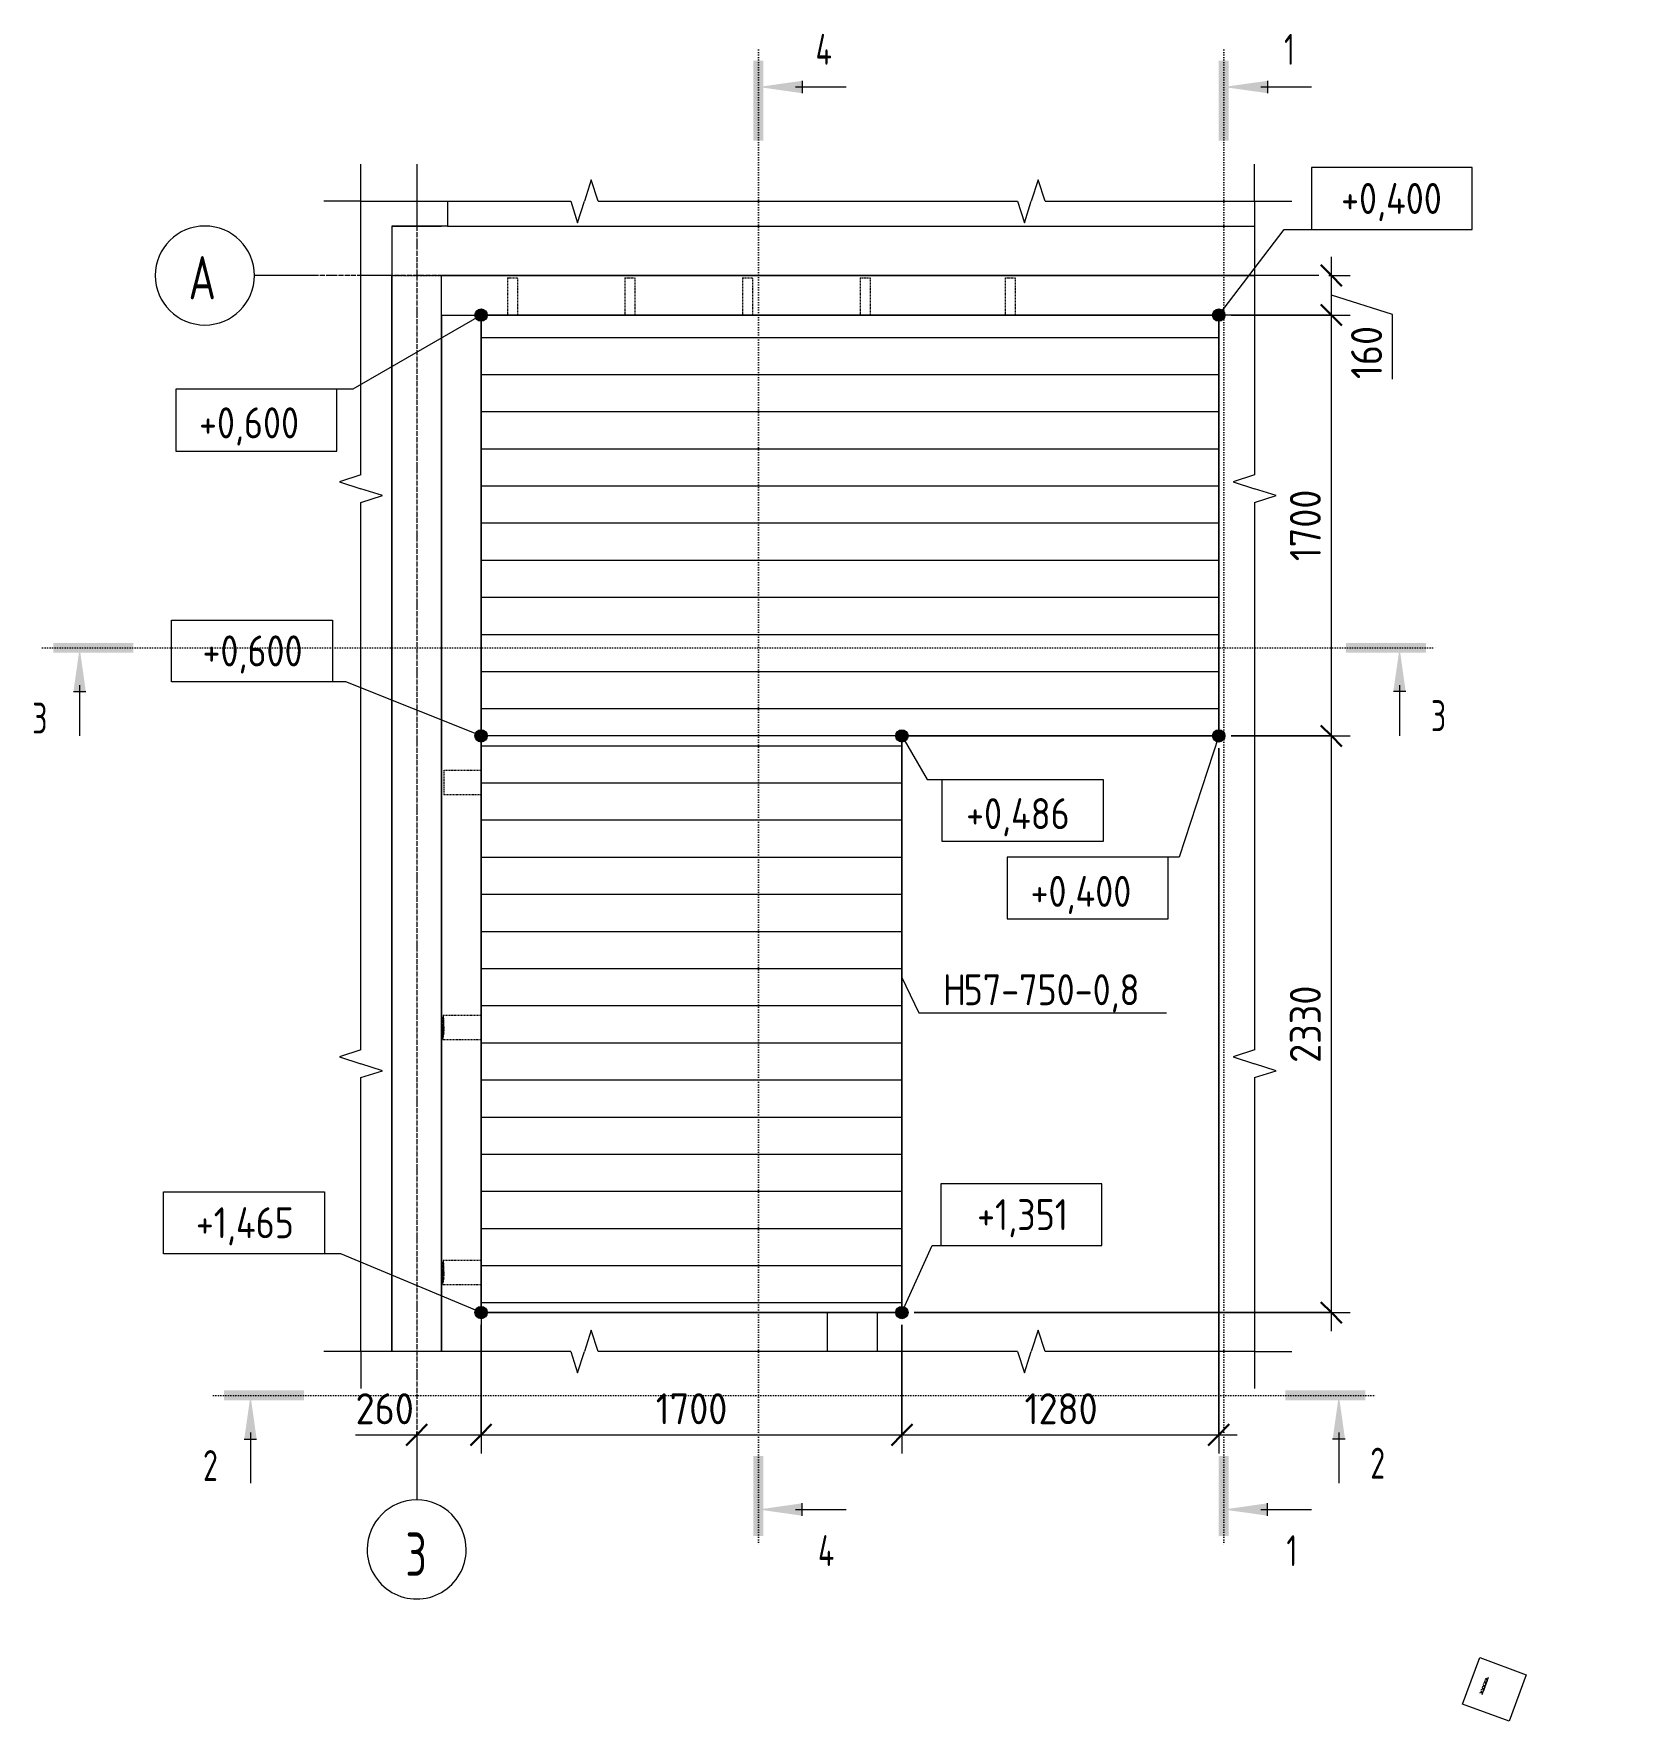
# Model space of a CAD drawing. Header units: millimetres. Extents: x 18265 to 85480, y -42500 to 14888.
# Drawn here: x 44961 to 51455, y 409 to 7227 of the extents above; entities that cross this region are included whole.
import ezdxf

# ---------------------------------------------------------------- set-up
doc = ezdxf.new("R2010")
doc.units = ezdxf.units.MM
for name, pattern in [('01 Штриховая _4 мм_', [6, 3.5, -2.5]), ('02 Штрихпунктирная _20 мм_', [25, 20, -2.5, 0, -2.5]), ('04 Пунктир 10мм', [10, 0, -10])]:
    doc.linetypes.add(name, pattern=pattern)
for name, color, linetype, lineweight in [('AA_Dim', 7, 'Continuous', 9), ('AA_Dim-50', 7, 'Continuous', 9), ('AA_Linii', 7, 'Continuous', 9), ('AA_Oformlenie', 7, 'Continuous', 9), ('AA_Razrez', 7, 'Continuous', 9), ('AA_Vinoska', 7, 'Continuous', 9), ('AA_Visotnaya otmetka', 7, 'Continuous', 9), ('AF_Balki', 7, 'Continuous', 20), ('AF_Pokritie', 7, 'Continuous', 9), ('AF_Stena', 7, '01 Штриховая _4 мм_', 20), ('AF_Stena_Опалубка', 253, 'Continuous', 20), ('AF_Stena_Опалубка_Существующая', 253, 'Continuous', 20), ('Оси', 7, 'Continuous', 9)]:
    doc.layers.add(name, color=color, linetype=linetype, lineweight=lineweight)
doc.styles.add('ISOCPEUR', font='isocpeur.TTF', dxfattribs={"width": 0.7, "height": 175})
doc.styles.add('ISOCPEUR_1', font='isocpeur.TTF', dxfattribs={"width": 0.7, "height": 125})
doc.styles.add('ISOCPEUR_2', font='isocpeur.TTF', dxfattribs={"width": 0.85, "height": 125})
doc.styles.add('ISOCPEUR_3', font='isocpeur.TTF', dxfattribs={"width": 0.9, "height": 125})
doc.dimstyles.new('05_Округл_5мм__прозр_', dxfattribs={"dimscale": 304.8, "dimtxt": 125.344371, "dimasz": 0.278871, "dimexe": 0.246063, "dimexo": 0.164042, "dimgap": 0.016404, "dimtad": 1, "dimdec": 0, "dimrnd": 5, "dimdsep": 46, "dimtxsty": 'ISOCPEUR_3', "dimblk1": 'OBLIQUE', "dimblk2": 'OBLIQUE', "dimsah": 1, "dimcen": 0.09, "dimdle": 0.246063, "dimazin": 0, "dimtfac": 1, "dimtdec": 4, "dimtix": 1, "dimtmove": 0, "dimatfit": 3, "dimfxl": 1, "dimtvp": 1, "dimtolj": 1, "dimtzin": 0, "dimlwd": 18, "dimlwe": 18, "dimarcsym": 2})
doc.dimstyles.new('05_Округл_5мм__прозр__2', dxfattribs={"dimscale": 304.8, "dimtxt": 125.344371, "dimasz": 0.278871, "dimexe": 0.246063, "dimexo": 0.164042, "dimgap": 0.016404, "dimtad": 1, "dimdec": 0, "dimrnd": 5, "dimdsep": 46, "dimtxsty": 'ISOCPEUR_3', "dimblk1": 'OBLIQUE', "dimblk2": 'OBLIQUE', "dimsah": 1, "dimcen": 0.09, "dimdle": 0.246063, "dimazin": 0, "dimtfac": 1, "dimtdec": 4, "dimtix": 1, "dimtmove": 1, "dimatfit": 3, "dimfxl": 1, "dimtvp": 1, "dimtolj": 1, "dimtzin": 0, "dimlwd": 18, "dimlwe": 18, "dimarcsym": 2})

# ---------------------------------------------------------------- blocks, each defined once
blk = doc.blocks.new('354_Прокат Лист _НесКаркас_РабПлоск_ - 354_Прокат Лист _НесКаркас_РабПлоск_-4002182-КР_ПЛ_Км_4')
at = {"layer": 'AF_Balki'}
for q in [(19430.1, 2350.4), (19430.1, 2093.4)]:
    blk.add_line((19430.1, 2162.9), q, dxfattribs=at)
blk = doc.blocks.new('354_Прокат Лист _НесКаркас_РабПлоск_ - 354_Прокат Лист _НесКаркас_РабПлоск_-4002315-КР_ПЛ_Км_4')
at = {"layer": 'AF_Balki'}
blk.add_line((19645.1, 6250), (19795.1, 6250), dxfattribs=at)
blk = doc.blocks.new('253_Профиль гнутый сварной квадратный _НесКаркас_Балка_ - Балка_40х4-3872969-КР_ПЛ_Км_4')
at = {"layer": 'AF_Balki', "linetype": '01 Штриховая _4 мм_'}
for p, q in [((19696.5, 6240), (19696.5, 6090)), ((19696.5, 6240), (19698.1, 6240)), ((19698.1, 6240), (19706.6, 6240)), ((19706.6, 6240), (19730.6, 6240)), ((19730.6, 6240), (19738, 6240)), ((19738, 6090), (19738, 6240))]:
    blk.add_line(p, q, dxfattribs=at)
blk = doc.blocks.new('253_Профиль гнутый сварной квадратный _НесКаркас_Балка_ - Балка_80х6-3812223-КР_ПЛ_Км_4')
at = {"layer": 'AF_Balki', "linetype": '01 Штриховая _4 мм_'}
for p, q in [((19437.4, 2269.1), (19433.9, 2249.6)), ((19434.1, 2244), (19437.6, 2263.5)), ((19590.1, 2269.9), (19437.7, 2269.9)), ((19438.1, 2260), (19439.4, 2207.5)), ((19439.8, 2209.6), (19438.5, 2262.1)), ((19433.5, 2234.2), (19434.8, 2181.7)), ((19435.1, 2183.8), (19433.8, 2236.3)), ((19439.2, 2199.8), (19435.7, 2180.3)), ((19435.8, 2174.6), (19439.3, 2194.1)), ((19435.5, 2173.9), (19590.1, 2173.9))]:
    blk.add_line(p, q, dxfattribs=at)
for centre, major_axis, start_param, end_param in [((19437.7, 2257.9), (0, 12), 5.067913, 6.638709), ((19437.7, 2257.9), (0, 6), 5.067913, 6.638709), ((19434.2, 2238.4), (0, 12), 0.355524, 1.92632), ((19434.2, 2238.4), (0, 6), 0.355524, 1.92632), ((19435.5, 2185.9), (0, 6), 1.92632, 2.973517), ((19439, 2205.4), (0, 6), 3.497116, 5.067913), ((19439, 2205.4), (0, 12), 3.497116, 5.067913), ((19435.5, 2185.9), (0, 12), 1.92632, 3.497116), ((19435.5, 2185.9), (0, 6), 3.141593, 3.497116)]:
    blk.add_ellipse(centre, major_axis=major_axis, ratio=0.066967, start_param=start_param, end_param=end_param, dxfattribs=at)
blk = doc.blocks.new('253_Профиль гнутый сварной квадратный _НесКаркас_Балка_ - Балка_80х6-3820968-КР_ПЛ_Км_4')
at = {"layer": 'AF_Balki', "linetype": '01 Штриховая _4 мм_'}
for p, q in [((19433.5, 3224.2), (19434.8, 3171.7)), ((19435.1, 3173.8), (19433.8, 3226.3)), ((19437.4, 3259.1), (19433.9, 3239.6)), ((19434.1, 3234), (19437.6, 3253.5)), ((19590.1, 3259.9), (19437.7, 3259.9)), ((19438.1, 3250), (19439.4, 3197.5)), ((19439.8, 3199.6), (19438.5, 3252.1)), ((19435.5, 3163.9), (19590.1, 3163.9)), ((19439.2, 3189.8), (19435.7, 3170.3)), ((19435.8, 3164.6), (19439.3, 3184.1))]:
    blk.add_line(p, q, dxfattribs=at)
for centre, major_axis, start_param, end_param in [((19434.2, 3228.4), (0, 12), 0.355524, 1.92632), ((19434.2, 3228.4), (0, 6), 0.355524, 1.92632), ((19437.7, 3247.9), (0, 12), 5.067913, 6.638709), ((19437.7, 3247.9), (0, 6), 5.067913, 6.638709), ((19435.5, 3175.9), (0, 12), 1.92632, 3.497116), ((19435.5, 3175.9), (0, 6), 1.92632, 2.973517), ((19435.5, 3175.9), (0, 6), 3.141593, 3.497116), ((19439, 3195.4), (0, 6), 3.497116, 5.067913), ((19439, 3195.4), (0, 12), 3.497116, 5.067913)]:
    blk.add_ellipse(centre, major_axis=major_axis, ratio=0.066967, start_param=start_param, end_param=end_param, dxfattribs=at)
blk = doc.blocks.new('253_Профиль гнутый сварной квадратный _НесКаркас_Балка_ - Балка_40х4-3819504-КР_ПЛ_Км_4')
at = {"layer": 'AF_Balki', "linetype": '01 Штриховая _4 мм_'}
for p, q in [((21707.9, 6240), (21707.9, 6090)), ((21708, 6240), (21709.6, 6240)), ((21709.6, 6240), (21718.1, 6240)), ((21718.1, 6240), (21742, 6240)), ((21742, 6240), (21749.5, 6240)), ((21749.5, 6090), (21749.5, 6240))]:
    blk.add_line(p, q, dxfattribs=at)
blk = doc.blocks.new('253_Профиль гнутый сварной квадратный _НесКаркас_Балка_ - Балка_40х4-3872970-КР_ПЛ_Км_4')
at = {"layer": 'AF_Balki', "linetype": '01 Штриховая _4 мм_'}
for p, q in [((20171.5, 6240), (20171.5, 6090)), ((20171.5, 6240), (20173.1, 6240)), ((20173.1, 6240), (20181.6, 6240)), ((20181.6, 6240), (20205.6, 6240)), ((20205.6, 6240), (20213, 6240)), ((20213, 6090), (20213, 6240))]:
    blk.add_line(p, q, dxfattribs=at)
blk = doc.blocks.new('253_Профиль гнутый сварной квадратный _НесКаркас_Балка_ - Балка_40х4-3872972-КР_ПЛ_Км_4')
at = {"layer": 'AF_Balki', "linetype": '01 Штриховая _4 мм_'}
for p, q in [((21121.5, 6240), (21121.5, 6090)), ((21121.5, 6240), (21123.1, 6240)), ((21123.1, 6240), (21131.6, 6240)), ((21131.6, 6240), (21155.6, 6240)), ((21155.6, 6240), (21163, 6240)), ((21163, 6090), (21163, 6240))]:
    blk.add_line(p, q, dxfattribs=at)
blk = doc.blocks.new('011_Прямоугольник обрыва _ЭлУзла_ - 011_Прямоугольник обрыва _ЭлУзла_-3806993-КР_ПЛ_Км_4')
at = {"layer": 'AA_Oformlenie'}
for p, q in [((0, -1105.5), (0, 0)), ((0, 0), (847.6, 0)), ((958.9, 0), (2652.9, 0)), ((2764.2, 0), (3610.5, 0)), ((3610.5, 0), (3610.5, -1105.5)), ((0, -3429.2), (0, -1216.8)), ((3610.5, -1216.8), (3610.5, -3429.2)), ((0, -4647.3), (0, -3540.5)), ((3610.5, -3540.5), (3610.5, -4647.3)), ((847.6, -4647.3), (0, -4647.3)), ((2652.9, -4647.3), (958.9, -4647.3)), ((3610.5, -4647.3), (2764.2, -4647.3))]:
    blk.add_line(p, q, dxfattribs=at)
blk = doc.blocks.new('354_Прокат Лист _НесКаркас_РабПлоск_ - 354_Прокат Лист _НесКаркас_РабПлоск_-4002182-КР_УЗ_Км_Б')
at = {"layer": 'AF_Balki'}
for p, q in [((4073.1, 478.2), (4142.5, 665.8)), ((4142.5, 665.8), (4330.1, 596.3)), ((19440.1, 665.8), (19430.1, 665.8)), ((19430.1, 665.8), (19430.1, 478.2)), ((19440.1, 478.2), (19440.1, 665.8)), ((4330.1, 596.3), (4260.6, 408.8)), ((4260.6, 408.8), (4073.1, 478.2)), ((19430.1, 478.2), (19440.1, 478.2)), ((19430.1, 478.2), (19430.1, 408.8)), ((19440.1, 408.8), (19440.1, 478.2)), ((19440.1, 408.8), (19430.1, 408.8))]:
    blk.add_line(p, q, dxfattribs=at)
blk = doc.blocks.new('Последовательность узлов - Сплошная 2мм М5-2304530-КР_УЗ_Км_Б')
at = {"layer": 'AA_Oformlenie'}
for p, q in [((4151.4, 545.8), (4157.4, 533)), ((4152.7, 549.3), (4165.6, 555.2)), ((4162.6, 547), (4155.6, 528.3)), ((4156.2, 558.7), (4162.1, 545.9)), ((4157.5, 562.2), (4170.4, 568.1)), ((4167.3, 559.9), (4160.4, 541.2)), ((4161, 571.6), (4166.9, 558.8)), ((4162.3, 575.1), (4175.1, 581)), ((4172.1, 572.8), (4165.2, 554.1)), ((4165.7, 584.5), (4171.6, 571.7)), ((4176.8, 585.7), (4169.9, 567)), ((19440.1, 565.2), (19440.1, 585.2)), ((19450.1, 570.2), (19440.1, 580.2)), ((19450.1, 580.2), (19440.1, 570.2)), ((19440.1, 550), (19440.1, 570)), ((19450.1, 555), (19440.1, 565)), ((19450.1, 565), (19440.1, 555)), ((19440.1, 534.7), (19440.1, 554.7)), ((19450.1, 539.7), (19440.1, 549.7)), ((19450.1, 549.7), (19440.1, 539.7)), ((4143.2, 523.5), (4156.1, 529.4)), ((4146.7, 532.9), (4152.6, 520.1)), ((4148, 536.4), (4160.8, 542.3)), ((4157.8, 534.1), (4150.9, 515.4)), ((19440.1, 519.5), (19440.1, 539.5)), ((19450.1, 524.5), (19440.1, 534.5)), ((19450.1, 534.5), (19440.1, 524.5)), ((19440.1, 504.2), (19440.1, 524.2)), ((19450.1, 509.2), (19440.1, 519.2)), ((19450.1, 519.2), (19440.1, 509.2)), ((19440.1, 489), (19440.1, 509)), ((19450.1, 494), (19440.1, 504)), ((19450.1, 504), (19440.1, 494))]:
    blk.add_line(p, q, dxfattribs=at)
blk = doc.blocks.new('Ось сетки - d_4мм-2765513-КР_ПЛ_Км_4')
at = {"layer": 'Оси'}
for start, end in [(360, 180), (360, 180), (180, 360), (180, 360)]:
    blk.add_arc((0, 0), 4, start, end, dxfattribs=at)
blk = doc.blocks.new('Разрез - Номер узла_ сзади-394133-КР_ПЛ_Км_4')
at = {"layer": 'AA_Razrez'}
for points in [[(7.33, 0.4), (7.33, -0.39), (0.87, -0.39), (0.87, 0.4)], [(3.5, -3.53), (2.5, -3.53), (3, 0)]]:
    blk.add_hatch(color=256, dxfattribs=at).paths.add_polyline_path(points)
for p, q in [((2.5, -3.53), (3.5, -3.53)), ((3, -3), (3, -7.1))]:
    blk.add_line(p, q, dxfattribs=at)
blk = doc.blocks.new('Разрез - Номер узла_ спереди-394134-КР_ПЛ_Км_4')
at = {"layer": 'AA_Razrez'}
for points in [[(7.33, 0.4), (7.33, -0.39), (0.87, -0.39), (0.87, 0.4)], [(3.5, -3.53), (2.5, -3.53), (3, 0)]]:
    blk.add_hatch(color=256, dxfattribs=at).paths.add_polyline_path(points)
for p, q in [((2.5, -3.53), (3.5, -3.53)), ((3, -3), (3, -7.1))]:
    blk.add_line(p, q, dxfattribs=at)
blk = doc.blocks.new('DIMBLOCK40-КР_ПЛ_Км_4')
at = {"layer": 'AA_Dim-50', "lineweight": 18}
for p, q in [((46768.5, 2009.9), (46768.5, 1491)), ((46768.5, 1566), (46768.5, 2009.9)), ((46508.5, 1576.1), (46508.5, 1491)), ((46508.5, 1566), (46508.5, 1576.1)), ((46261.5, 1566), (46545.7, 1566)), ((46433.5, 1566), (46768.5, 1566)), ((46545.7, 1566), (46638.5, 1566))]:
    blk.add_line(p, q, dxfattribs=at)
at = {"layer": 'AA_Dim-50', "lineweight": 30}
for p, q in [((46508.5, 1566), (46551, 1608.5)), ((46768.5, 1566), (46811, 1608.5)), ((46508.5, 1566), (46466, 1523.5)), ((46768.5, 1566), (46726, 1523.5))]:
    blk.add_line(p, q, dxfattribs=at)
at = {"layer": 'AA_Dim-50', "color": 0, "lineweight": 18, "insert": (46261.5, 1733.8), "char_height": 125, "width": 280.961, "attachment_point": 1, "line_spacing_factor": 1.135194, "style": 'ISOCPEUR_3'}
blk.add_mtext('260', dxfattribs=at)
blk = doc.blocks.new('_Oblique')
at = {"color": 0, "linetype": 'ByBlock', "lineweight": -2}
blk.add_line((-0.5, -0.5), (0.5, 0.5), dxfattribs=at)
blk = doc.blocks.new('DIMBLOCK41-КР_ПЛ_Км_4')
at = {"layer": 'AA_Dim-50', "lineweight": 18}
for p, q in [((46768.5, 2009.9), (46768.5, 1491)), ((46768.5, 1566), (46768.5, 2009.9)), ((48468.5, 2009.9), (48468.5, 1491)), ((48468.5, 1566), (48468.5, 2009.9)), ((46768.5, 1566), (48468.5, 1566))]:
    blk.add_line(p, q, dxfattribs=at)
at = {"layer": 'AA_Dim-50', "lineweight": 30}
for p, q in [((46768.5, 1566), (46811, 1608.5)), ((48468.5, 1566), (48511, 1608.5)), ((46768.5, 1566), (46726, 1523.5)), ((48468.5, 1566), (48426, 1523.5))]:
    blk.add_line(p, q, dxfattribs=at)
at = {"layer": 'AA_Dim-50', "color": 0, "lineweight": 18, "insert": (47474.3, 1733.8), "char_height": 125, "width": 346.234, "attachment_point": 1, "line_spacing_factor": 1.135194, "style": 'ISOCPEUR_3'}
blk.add_mtext('1700', dxfattribs=at)
blk = doc.blocks.new('DIMBLOCK42-КР_ПЛ_Км_4')
at = {"layer": 'AA_Dim-50', "lineweight": 18}
for p, q in [((49748.5, 4339.9), (49748.5, 1491)), ((49748.5, 1566), (49748.5, 4339.9)), ((48468.5, 2009.9), (48468.5, 1491)), ((48468.5, 1566), (48468.5, 2009.9)), ((48468.5, 1566), (49823.5, 1566))]:
    blk.add_line(p, q, dxfattribs=at)
at = {"layer": 'AA_Dim-50', "lineweight": 30}
for p, q in [((48468.5, 1566), (48511, 1608.5)), ((49748.5, 1566), (49791, 1608.5)), ((48468.5, 1566), (48426, 1523.5)), ((49748.5, 1566), (49706, 1523.5))]:
    blk.add_line(p, q, dxfattribs=at)
at = {"layer": 'AA_Dim-50', "color": 0, "lineweight": 18, "insert": (48964.3, 1733.8), "char_height": 125, "width": 346.234, "attachment_point": 1, "line_spacing_factor": 1.135194, "style": 'ISOCPEUR_3'}
blk.add_mtext('1280', dxfattribs=at)
blk = doc.blocks.new('DIMBLOCK43-КР_ПЛ_Км_4')
at = {"layer": 'AA_Dim-50', "lineweight": 30}
for p, q in [((50203.9, 4389.9), (50161.4, 4432.4)), ((50203.9, 4389.9), (50246.4, 4347.4)), ((50203.9, 2059.9), (50161.4, 2102.4)), ((50203.9, 2059.9), (50246.4, 2017.4))]:
    blk.add_line(p, q, dxfattribs=at)
at = {"layer": 'AA_Dim-50', "lineweight": 18}
for p, q in [((49798.5, 4389.9), (50278.9, 4389.9)), ((50203.9, 4389.9), (49798.5, 4389.9)), ((50203.9, 1984.9), (50203.9, 4389.9)), ((48518.5, 2059.9), (50278.9, 2059.9)), ((50203.9, 2059.9), (48518.5, 2059.9))]:
    blk.add_line(p, q, dxfattribs=at)
at = {"layer": 'AA_Dim-50', "color": 0, "lineweight": 18, "insert": (50036, 3068.8), "char_height": 125, "width": 374.614, "attachment_point": 1, "rotation": 90, "line_spacing_factor": 1.135194, "style": 'ISOCPEUR_3'}
blk.add_mtext('2330', dxfattribs=at)
blk = doc.blocks.new('DIMBLOCK44-КР_ПЛ_Км_4')
at = {"layer": 'AA_Dim-50', "lineweight": 18}
for p, q in [((49798.5, 6090), (50278.9, 6090)), ((50203.9, 6090), (49798.5, 6090)), ((50203.9, 4389.9), (50203.9, 6090)), ((49798.5, 4389.9), (50278.9, 4389.9)), ((50203.9, 4389.9), (49798.5, 4389.9))]:
    blk.add_line(p, q, dxfattribs=at)
at = {"layer": 'AA_Dim-50', "lineweight": 30}
for p, q in [((50203.9, 6090), (50161.4, 6132.5)), ((50203.9, 6090), (50246.4, 6047.5)), ((50203.9, 4389.9), (50161.4, 4432.4)), ((50203.9, 4389.9), (50246.4, 4347.4))]:
    blk.add_line(p, q, dxfattribs=at)
at = {"layer": 'AA_Dim-50', "color": 0, "lineweight": 18, "insert": (50036, 5095.7), "char_height": 125, "width": 346.234, "attachment_point": 1, "rotation": 90, "line_spacing_factor": 1.135194, "style": 'ISOCPEUR_3'}
blk.add_mtext('1700', dxfattribs=at)
blk = doc.blocks.new('DIMBLOCK45-КР_ПЛ_Км_4')
at = {"layer": 'AA_Dim-50', "lineweight": 30}
for p, q in [((50203.9, 6250), (50161.4, 6292.5)), ((50203.9, 6250), (50246.4, 6207.5)), ((50203.9, 6090), (50161.4, 6132.5)), ((50203.9, 6090), (50246.4, 6047.5))]:
    blk.add_line(p, q, dxfattribs=at)
at = {"layer": 'AA_Dim-50', "lineweight": 18}
for p, q in [((50203.9, 6090), (50203.9, 6325)), ((50193.8, 6250), (50278.9, 6250)), ((50203.9, 6250), (50193.8, 6250)), ((50451, 6091.9), (50203.9, 6170)), ((49798.5, 6090), (50278.9, 6090)), ((50203.9, 6090), (49798.5, 6090)), ((50451, 5831.4), (50451, 6091.9))]:
    blk.add_line(p, q, dxfattribs=at)
at = {"layer": 'AA_Dim-50', "color": 0, "lineweight": 18, "insert": (50283.2, 5831.4), "char_height": 125, "width": 252.581, "attachment_point": 1, "rotation": 90, "line_spacing_factor": 1.135194, "style": 'ISOCPEUR_3'}
blk.add_mtext('160', dxfattribs=at)
blk = doc.blocks.new('Высотные отметки - Рамка вверх-400294-КР_ПЛ_Км_4')
at = {"layer": 'AA_Vinoska'}
for p, q in [((-13, 0), (-13, 5)), ((-13, 5), (0, 5)), ((0, 5), (0, 0)), ((0, 0), (-13, 0))]:
    blk.add_line(p, q, dxfattribs=at)
blk = doc.blocks.new('044_М_Универсальная с полкой - Марка-3031129-КР_ПЛ_Км_4')
at = {"layer": 'AA_Vinoska'}
blk.add_line((-10, 0), (10, 0), dxfattribs=at)

msp = doc.modelspace()

# ---------------------------------------------------------------- hatches: boundary and pattern name
at = {"layer": 'AA_Oformlenie'}
h = msp.add_hatch(dxfattribs=at)
h.set_pattern_fill('FP_3', color=250, style=0, pattern_type=2)
h.set_pattern_definition([(0, (27178.48, 0), (0, 150), [])])
h.paths.add_polyline_path([(46768.5386, 2059.8763), (48468.5386, 2059.8763), (48468.5386, 4389.88), (49748.5386, 4389.88), (49748.5386, 6090), (46768.5386, 6090), (46768.5386, 2132.3448)])
at = {"layer": 'AA_Visotnaya otmetka'}
h = msp.add_hatch(color=256, dxfattribs=at)
edge = h.paths.add_edge_path()
edge.add_arc((46768.5386, 6090), 25, 0, 360)
h = msp.add_hatch(color=256, dxfattribs=at)
edge = h.paths.add_edge_path()
edge.add_arc((49748.5386, 6090), 25, 0, 360)
h = msp.add_hatch(color=256, dxfattribs=at)
edge = h.paths.add_edge_path()
edge.add_arc((46768.5386, 4390), 25, 0, 360)
h = msp.add_hatch(color=256, dxfattribs=at)
edge = h.paths.add_edge_path()
edge.add_arc((48468.5386, 4389.88), 25, 0, 360)
h = msp.add_hatch(color=256, dxfattribs=at)
edge = h.paths.add_edge_path()
edge.add_arc((49748.5386, 4389.88), 25, 0, 360)
h = msp.add_hatch(color=256, dxfattribs=at)
edge = h.paths.add_edge_path()
edge.add_arc((46768.5386, 2059.88), 25, 0, 360)
h = msp.add_hatch(color=256, dxfattribs=at)
edge = h.paths.add_edge_path()
edge.add_arc((48468.5386, 2059.88), 25, 0, 360)

# ---------------------------------------------------------------- linework, layer by layer
at = {"layer": 'AA_Linii'}
for p, q in [((46768.5386, 6090), (46768.5386, 2059.8763)), ((49748.5386, 6090), (46768.5386, 6090)), ((49748.5386, 4389.88), (49748.5386, 6090)), ((48468.5386, 2059.8763), (48468.5386, 4389.88)), ((48468.5386, 4389.88), (49748.5386, 4389.88)), ((46768.5386, 2059.8763), (48468.5386, 2059.8763))]:
    msp.add_line(p, q, dxfattribs=at)
at = {"layer": 'AA_Linii', "lineweight": 20}
msp.add_line((48468.5386, 4389.8838), (46768.5386, 4389.8838), dxfattribs=at)
at = {"layer": 'AA_Razrez', "linetype": '04 Пунктир 10мм'}
for p, q in [((47888.7323, 7161.6128), (47888.7323, 1114.2557)), ((49768.7323, 7161.6128), (49768.7323, 1114.2557)), ((44996.803, 4745.5005), (50629.0014, 4745.5005)), ((45686.9276, 1725.5005), (50383.8023, 1725.5005))]:
    msp.add_line(p, q, dxfattribs=at)
at = {"layer": 'AA_Vinoska'}
for p, q in [((46283.0729, 6550), (46283.0729, 6700)), ((49893.6002, 6550), (49893.6002, 6700)), ((47213.8591, 6636.6501), (47185.7047, 6550)), ((47242.0134, 6550), (47213.8591, 6636.6501)), ((49019.1227, 6636.6501), (48990.9684, 6550)), ((49047.277, 6550), (49019.1227, 6636.6501)), ((46283.0729, 6550), (46133.0729, 6550)), ((47130.7047, 6550), (47158.2047, 6463.3975)), ((47158.2047, 6463.3975), (47185.7047, 6550)), ((48935.9684, 6550), (48963.4684, 6463.3975)), ((48963.4684, 6463.3975), (48990.9684, 6550)), ((49893.6002, 6550), (50043.6002, 6550)), ((46283.0729, 5444.487), (46196.4228, 5416.3327)), ((46196.4228, 5416.3327), (46283.0729, 5388.1784)), ((46369.6755, 5360.6784), (46283.0729, 5388.1784)), ((49893.6002, 5444.487), (49806.95, 5416.3327)), ((49806.95, 5416.3327), (49893.6002, 5388.1784)), ((49980.2027, 5360.6784), (49893.6002, 5388.1784)), ((46283.0729, 5333.1784), (46369.6755, 5360.6784)), ((49893.6002, 5333.1784), (49980.2027, 5360.6784)), ((48467.0337, 3415.8675), (48537.2856, 3270.9352)), ((46283.0729, 3120.8437), (46196.4228, 3092.6894)), ((46196.4228, 3092.6894), (46283.0729, 3064.5351)), ((49893.6002, 3120.8437), (49806.95, 3092.6894)), ((49806.95, 3092.6894), (49893.6002, 3064.5351)), ((46369.6755, 3037.0351), (46283.0729, 3064.5351)), ((46283.0729, 3009.5351), (46369.6755, 3037.0351)), ((49980.2027, 3037.0351), (49893.6002, 3064.5351)), ((49893.6002, 3009.5351), (49980.2027, 3037.0351)), ((47213.8591, 1989.3636), (47185.7047, 1902.7134)), ((47242.0134, 1902.7134), (47213.8591, 1989.3636)), ((49019.1227, 1989.3636), (48990.9684, 1902.7134)), ((49047.277, 1902.7134), (49019.1227, 1989.3636)), ((46283.0729, 1902.7134), (46133.0729, 1902.7134)), ((46283.0729, 1902.7134), (46283.0729, 1752.7134)), ((47130.7047, 1902.7134), (47158.2047, 1816.1109)), ((47158.2047, 1816.1109), (47185.7047, 1902.7134)), ((48935.9684, 1902.7134), (48963.4684, 1816.1109)), ((48963.4684, 1816.1109), (48990.9684, 1902.7134)), ((49893.6002, 1902.7134), (50043.6002, 1902.7134)), ((49893.6002, 1902.7134), (49893.6002, 1752.7134))]:
    msp.add_line(p, q, dxfattribs=at)
at = {"layer": 'AA_Visotnaya otmetka'}
for p, q in [((49748.5386, 6090), (50013.111, 6435.8694)), ((50013.111, 6435.8694), (50122.8435, 6435.8694)), ((46768.5386, 6090), (46250.5027, 5790.9119)), ((46250.5027, 5790.9119), (46186.0859, 5790.9119)), ((46222.8106, 4607.9819), (46168.2208, 4607.9819)), ((46768.5386, 4390), (46222.8106, 4607.9819)), ((48468.5386, 4389.88), (48570.2427, 4213.7233)), ((49748.5386, 4389.88), (49589.2254, 3900.1829)), ((48570.2427, 4213.7233), (48631.8729, 4213.7233)), ((49589.2254, 3900.1829), (49544.5474, 3900.1829)), ((48468.5386, 2059.88), (48591.019, 2330.3143)), ((48591.019, 2330.3143), (48626.1232, 2330.3143)), ((46202.0907, 2297.6665), (46135.6274, 2297.6665)), ((46768.5386, 2059.88), (46202.0907, 2297.6665))]:
    msp.add_line(p, q, dxfattribs=at)
for centre in [(46768.5386, 6090), (49748.5386, 6090), (46768.5386, 4390), (48468.5386, 4389.88), (49748.5386, 4389.88), (46768.5386, 2059.88), (48468.5386, 2059.88)]:
    msp.add_circle(centre, 25, dxfattribs=at)
at = {"layer": 'AF_Balki', "linetype": '01 Штриховая _4 мм_'}
for p, q in [((47824.958, 6240), (47824.958, 6090)), ((47824.9759, 6240), (47826.5832, 6240)), ((47826.5832, 6240), (47835.101, 6240)), ((47835.101, 6240), (47859.0472, 6240)), ((47859.0472, 6240), (47866.4934, 6240)), ((47866.5114, 6090), (47866.5114, 6240)), ((46768.5386, 4249.5777), (46618.5385, 4249.5777)), ((46618.5386, 4241.7546), (46618.5386, 4189.2566)), ((46618.5386, 4173.8301), (46618.5386, 4154.3375)), ((46618.5386, 4154.1875), (46618.5386, 4154.2908)), ((46618.5386, 4153.5871), (46768.5386, 4153.5871))]:
    msp.add_line(p, q, dxfattribs=at)
at = {"layer": 'AF_Balki', "linetype": '01 Штриховая _4 мм_', "flags": 128}
for points in [[(46618.5386, 4248.8272), (46618.5386, 4249.4747), (46618.5386, 4249.5255), (46618.5386, 4248.9772), (46618.5386, 4247.8573), (46618.5386, 4246.222), (46618.5386, 4244.1532), (46618.5386, 4241.7546)], [(46618.5386, 4189.2566), (46618.5386, 4186.6486), (46618.5386, 4183.962), (46618.5386, 4181.3314), (46618.5386, 4178.8887), (46618.5386, 4176.7565), (46618.5386, 4175.0416), (46618.5386, 4173.8301)], [(46618.5386, 4154.3375), (46618.5386, 4153.6901), (46618.5386, 4153.6393)]]:
    msp.add_lwpolyline(points, dxfattribs=at)
at = {"layer": 'AF_Pokritie', "lineweight": 20}
for p, q in [((46768.5386, 6090), (48468.5386, 6090)), ((46768.5386, 4390.0501), (46768.5386, 6090)), ((48468.5386, 6090), (49748.5386, 6090)), ((49748.5386, 6090), (49748.5386, 4389.88)), ((46768.5392, 2059.8838), (46768.5392, 4390.0037)), ((48468.5392, 4389.88), (48468.5365, 2059.8688)), ((49748.5386, 4389.88), (48468.5386, 4389.88)), ((48468.5365, 2059.8688), (46768.5392, 2059.8838))]:
    msp.add_line(p, q, dxfattribs=at)
at = {"layer": 'AF_Stena'}
msp.add_line((46408.5386, 6250), (46608.5386, 6250), dxfattribs=at)
at = {"layer": 'AF_Stena_Опалубка'}
for p, q in [((48168.5386, 1902.7134), (48168.5386, 2059.8715)), ((48368.5386, 2059.8697), (48368.5386, 1902.7134))]:
    msp.add_line(p, q, dxfattribs=at)
at = {"layer": 'AF_Stena_Опалубка_Существующая'}
for p, q in [((46283.0729, 6550), (46433.5386, 6550)), ((46633.5386, 6550), (46633.5386, 6450)), ((46408.5386, 6450), (46408.5386, 6250.0496)), ((46408.5386, 6450), (46608.5386, 6450)), ((46433.5386, 6450), (46408.5386, 6450)), ((46408.5386, 6450), (46408.5386, 6250)), ((46633.5386, 6450), (46433.5386, 6450)), ((46633.489, 6450), (46608.5386, 6450)), ((46633.5386, 6450), (49893.6002, 6450)), ((46408.5386, 6250), (46283.0729, 6250)), ((46408.5386, 6250), (46408.5386, 1902.7134)), ((46408.5386, 1902.7134), (46408.5386, 6250)), ((46608.5386, 1902.7134), (46608.5386, 6250)), ((49893.6002, 6250), (46608.5386, 6250)), ((46608.5386, 6250), (49893.6002, 6250)), ((46608.5386, 6090), (46608.5386, 6250)), ((46608.5386, 6090), (46608.5386, 1902.7134)), ((46608.5386, 6090), (46768.489, 6090)), ((46608.5386, 1902.7134), (46608.5386, 6090)), ((46608.5386, 6090), (46768.5386, 6090)), ((49893.6002, 6090), (46768.5386, 6090)), ((46768.5386, 6090), (46768.5386, 1902.7134))]:
    msp.add_line(p, q, dxfattribs=at)
at = {"layer": 'Оси'}
for p, q in [((46508.5386, 6700), (46508.5386, 6450)), ((46102.5798, 6250), (45852.5798, 6250)), ((50152.3545, 6250), (49902.3545, 6250)), ((46508.5386, 1552.7134), (46508.5386, 1302.7134))]:
    msp.add_line(p, q, dxfattribs=at)
at = {"layer": 'Оси', "linetype": '02 Штрихпунктирная _20 мм_'}
for p, q in [((46508.5386, 6450), (46508.5386, 1552.7134)), ((49902.3545, 6250), (46102.5798, 6250))]:
    msp.add_line(p, q, dxfattribs=at)

# ---------------------------------------------------------------- block references
at = {"layer": 'AA_Oformlenie'}
for name, p in [('011_Прямоугольник обрыва _ЭлУзла_ - 011_Прямоугольник обрыва _ЭлУзла_-3806993-КР_ПЛ_Км_4', (46283.0729, 6550)), ('Последовательность узлов - Сплошная 2мм М5-2304530-КР_УЗ_Км_Б', (46660.8027, 0))]:
    msp.add_blockref(name, p, dxfattribs=at)
at = {"layer": 'AA_Razrez', "extrusion": (0, 0, -1), "xscale": 49.99999999999998, "yscale": 49.99999999999998, "zscale": 49.99999999999998, "rotation": 270.0000000000003}
for p in [(-47888.7323, 7161.6128), (-49768.7323, 7161.6128)]:
    msp.add_blockref('Разрез - Номер узла_ сзади-394133-КР_ПЛ_Км_4', p, dxfattribs=at)
at = {"layer": 'AA_Razrez', "xscale": 49.99999999999998, "yscale": 49.99999999999998, "zscale": 49.99999999999998}
for p in [(44996.803, 4745.5005), (45686.9276, 1725.5005)]:
    msp.add_blockref('Разрез - Номер узла_ спереди-394134-КР_ПЛ_Км_4', p, dxfattribs=at)
at = {"layer": 'AA_Razrez', "extrusion": (0, 0, -1), "xscale": 49.99999999999998, "yscale": 49.99999999999998, "zscale": 49.99999999999998}
for p in [(-50629.0014, 4745.5005), (-50383.8023, 1725.5005)]:
    msp.add_blockref('Разрез - Номер узла_ сзади-394133-КР_ПЛ_Км_4', p, dxfattribs=at)
at = {"layer": 'AA_Razrez', "xscale": 49.99999999999998, "yscale": 49.99999999999998, "zscale": 49.99999999999998, "rotation": 89.99999999999947}
for p in [(47888.7323, 1114.2557), (49768.7323, 1114.2557)]:
    msp.add_blockref('Разрез - Номер узла_ спереди-394134-КР_ПЛ_Км_4', p, dxfattribs=at)
at = {"layer": 'AA_Vinoska', "extrusion": (0, 0, -1), "xscale": 49.99999999999998, "yscale": 49.99999999999998, "zscale": 49.99999999999998}
msp.add_blockref('Высотные отметки - Рамка вверх-400294-КР_ПЛ_Км_4', (-50122.8435, 6435.8694), dxfattribs=at)
at = {"layer": 'AA_Vinoska', "xscale": 49.99999999999998, "yscale": 49.99999999999998, "zscale": 49.99999999999998}
msp.add_blockref('044_М_Универсальная с полкой - Марка-3031129-КР_ПЛ_Км_4', (49037.2856, 3270.9352), dxfattribs=at)
at = {"layer": 'AA_Visotnaya otmetka', "extrusion": (0, 0, -1), "xscale": 49.99999999999998, "yscale": 49.99999999999998, "zscale": 49.99999999999998, "rotation": 180}
for p in [(-46186.0859, 5790.9119), (-49544.5474, 3900.1829)]:
    msp.add_blockref('Высотные отметки - Рамка вверх-400294-КР_ПЛ_Км_4', p, dxfattribs=at)
at = {"layer": 'AA_Visotnaya otmetka', "xscale": 49.99999999999998, "yscale": 49.99999999999998, "zscale": 49.99999999999998}
for p in [(46168.2208, 4607.9819), (46135.6274, 2297.6665)]:
    msp.add_blockref('Высотные отметки - Рамка вверх-400294-КР_ПЛ_Км_4', p, dxfattribs=at)
at = {"layer": 'AA_Visotnaya otmetka', "xscale": 49.99999999999998, "yscale": 49.99999999999998, "zscale": 49.99999999999998, "rotation": 180}
msp.add_blockref('Высотные отметки - Рамка вверх-400294-КР_ПЛ_Км_4', (48631.8729, 4213.7233), dxfattribs=at)
at = {"layer": 'AA_Visotnaya otmetka', "extrusion": (0, 0, -1), "xscale": 49.99999999999998, "yscale": 49.99999999999998, "zscale": 49.99999999999998}
msp.add_blockref('Высотные отметки - Рамка вверх-400294-КР_ПЛ_Км_4', (-48626.1232, 2330.3143), dxfattribs=at)
at = {"layer": 'AF_Balki'}
for name, p in [('354_Прокат Лист _НесКаркас_РабПлоск_ - 354_Прокат Лист _НесКаркас_РабПлоск_-4002315-КР_ПЛ_Км_4', (27178.477, 0)), ('354_Прокат Лист _НесКаркас_РабПлоск_ - 354_Прокат Лист _НесКаркас_РабПлоск_-4002315-КР_ПЛ_Км_4', (27653.477, 0)), ('354_Прокат Лист _НесКаркас_РабПлоск_ - 354_Прокат Лист _НесКаркас_РабПлоск_-4002315-КР_ПЛ_Км_4', (28128.477, 0)), ('354_Прокат Лист _НесКаркас_РабПлоск_ - 354_Прокат Лист _НесКаркас_РабПлоск_-4002315-КР_ПЛ_Км_4', (28603.477, 0)), ('354_Прокат Лист _НесКаркас_РабПлоск_ - 354_Прокат Лист _НесКаркас_РабПлоск_-4002315-КР_ПЛ_Км_4', (29189.9414, 0)), ('354_Прокат Лист _НесКаркас_РабПлоск_ - 354_Прокат Лист _НесКаркас_РабПлоск_-4002182-КР_ПЛ_Км_4', (27178.477, 1979.6469)), ('354_Прокат Лист _НесКаркас_РабПлоск_ - 354_Прокат Лист _НесКаркас_РабПлоск_-4002182-КР_ПЛ_Км_4', (27178.477, 989.9591)), ('354_Прокат Лист _НесКаркас_РабПлоск_ - 354_Прокат Лист _НесКаркас_РабПлоск_-4002182-КР_ПЛ_Км_4', (27178.477, 0)), ('354_Прокат Лист _НесКаркас_РабПлоск_ - 354_Прокат Лист _НесКаркас_РабПлоск_-4002182-КР_УЗ_Км_Б', (46660.8027, 0))]:
    msp.add_blockref(name, p, dxfattribs=at)
at = {"layer": 'AF_Balki', "linetype": '01 Штриховая _4 мм_'}
for name in ['253_Профиль гнутый сварной квадратный _НесКаркас_Балка_ - Балка_40х4-3872969-КР_ПЛ_Км_4', '253_Профиль гнутый сварной квадратный _НесКаркас_Балка_ - Балка_40х4-3872970-КР_ПЛ_Км_4', '253_Профиль гнутый сварной квадратный _НесКаркас_Балка_ - Балка_40х4-3872972-КР_ПЛ_Км_4', '253_Профиль гнутый сварной квадратный _НесКаркас_Балка_ - Балка_40х4-3819504-КР_ПЛ_Км_4', '253_Профиль гнутый сварной квадратный _НесКаркас_Балка_ - Балка_80х6-3820968-КР_ПЛ_Км_4', '253_Профиль гнутый сварной квадратный _НесКаркас_Балка_ - Балка_80х6-3812223-КР_ПЛ_Км_4']:
    msp.add_blockref(name, (27178.477, 0), dxfattribs=at)
at = {"layer": 'Оси', "xscale": 49.99999999999998, "yscale": 49.99999999999998, "zscale": 49.99999999999998}
for p, rotation in [((45652.5798, 6250), 89.99999999999982), ((46508.5386, 1102.7134), 180)]:
    msp.add_blockref('Ось сетки - d_4мм-2765513-КР_ПЛ_Км_4', p, dxfattribs=dict(at, rotation=rotation))

# ---------------------------------------------------------------- texts
at = {"layer": 'AA_Razrez', "char_height": 125, "attachment_point": 1, "style": 'ISOCPEUR_1'}
for s, insert, width in [('\\fISOCPEUR|b0|i0|c204|p34|;\\W.7;4', (48119.9388, 7226.3434), 84.177187), ('\\fISOCPEUR|b0|i0|c204|p34|;\\W.7;1', (50012.5388, 7226.3434), 53.312219), ('\\fISOCPEUR|b0|i0|c204|p34|;\\W.7;3', (44955.1817, 4524.3163), 75.759469), ('\\fISOCPEUR|b0|i0|c204|p34|;\\W.7;3', (50605.8726, 4533.9034), 75.759469), ('\\fISOCPEUR|b0|i0|c204|p34|;\\W.7;2', (45645.3064, 1504.3163), 75.759469), ('\\fISOCPEUR|b0|i0|c204|p34|;\\W.7;2', (50360.6736, 1513.9034), 75.759469), ('\\fISOCPEUR|b0|i0|c204|p34|;\\W.7;4', (48129.5259, 1160.4939), 84.177187), ('\\fISOCPEUR|b0|i0|c204|p34|;\\W.7;1', (50022.1259, 1160.4939), 53.312219)]:
    msp.add_mtext(s, dxfattribs=dict(at, insert=insert, width=width))
at = {"layer": 'AA_Vinoska', "char_height": 125, "attachment_point": 1, "style": 'ISOCPEUR_2'}
for s, insert, width in [('\\fISOCPEUR|b0|i0|c204|p34|;\\W.85;Н', (48633.7481, 3426.8236), 102.215156), ('57-750-0,8', (48718.084, 3426.8236), 872.236)]:
    msp.add_mtext(s, dxfattribs=dict(at, insert=insert, width=width))
at = {"layer": 'AA_Visotnaya otmetka', "char_height": 125, "attachment_point": 1, "line_spacing_factor": 1.135194, "style": 'ISOCPEUR_2'}
for s, insert, width in [('+0,400', (50242.9139, 6623.7092), 491.831236), ('+0,600', (45629.1658, 5717.1458), 479.798668), ('+0,600', (45643.3047, 4795.8217), 479.798668), ('+0,486', (48727.9047, 4138.2409), 491.831236), ('+0,400', (48988.4564, 3824.1123), 491.831236), ('+1,465', (45616.3516, 2485.5063), 466.262028), ('+1,351', (48772.5147, 2518.1541), 428.660252)]:
    msp.add_mtext(s, dxfattribs=dict(at, insert=insert, width=width))
at = {"layer": 'Оси', "char_height": 175, "attachment_point": 1, "style": 'ISOCPEUR'}
for s, insert, width in [('\\fISOCPEUR|b0|i0|c204|p34|;\\W.7;А', (45587.0662, 6328.5763), 134.6835), ('\\fISOCPEUR|b0|i0|c204|p34|;\\W.7;3', (46463.2789, 1171.3165), 103.818531)]:
    msp.add_mtext(s, dxfattribs=dict(at, insert=insert, width=width))

# ---------------------------------------------------------------- dimensions: what is measured, and where the dimension line sits
at = {"layer": 'AA_Dim', "lineweight": 18}
dim = msp.add_linear_dim(base=(50203.8823, 6250), p1=(49748.5386, 6090), p2=(50143.7782, 6250), angle=90, dimstyle='05_Округл_5мм__прозр__2', override={"dimpost": '<>', "dimfxl": 426.396978}, dxfattribs=at)
dim.commit()
dim.dimension.update_dxf_attribs({"geometry": 'DIMBLOCK45-КР_ПЛ_Км_4', "text_midpoint": (50366.521, 5957.6675), "dimtype": 160, "text_rotation": 90})
for base, p1, p2, angle, override, picture, middle in [((50203.8823, 6090), (49748.5386, 4389.88), (49748.5386, 6090), 90, {"dimpost": '<>', "dimfxl": 1700.119951}, 'DIMBLOCK44-КР_ПЛ_Км_4', (50136.3823, 5239.94)), ((50203.8823, 4389.88), (48468.5365, 2059.88), (49748.5386, 4389.88), 90, {"dimpost": '<>', "dimfxl": 2658.440369}, 'DIMBLOCK43-КР_ПЛ_Км_4', (50136.3823, 3224.88)), ((49748.5386, 1565.9915), (48468.5386, 2059.8688), (49748.5386, 4389.88), 0, {"dimpost": '<>', "dimfxl": 2658.449225}, 'DIMBLOCK42-КР_ПЛ_Км_4', (49108.5386, 1633.4915))]:
    dim = msp.add_linear_dim(base=base, p1=p1, p2=p2, angle=angle, dimstyle='05_Округл_5мм__прозр_', override=override, dxfattribs=at)
    dim.commit()
    dim.dimension.update_dxf_attribs({"geometry": picture, "text_midpoint": middle})
dim = msp.add_linear_dim(base=(46768.5386, 1565.9915), p1=(46508.5386, 1626.0956), p2=(46768.5386, 2059.8838), dimstyle='05_Округл_5мм__прозр__2', override={"dimpost": '<>', "dimfxl": 505.739269}, dxfattribs=at)
dim.commit()
dim.dimension.update_dxf_attribs({"geometry": 'DIMBLOCK40-КР_ПЛ_Км_4', "text_midpoint": (46402.0144, 1650.498), "dimtype": 160})
dim = msp.add_linear_dim(base=(48468.5386, 1565.9915), p1=(46768.5386, 2059.8838), p2=(48468.5386, 2059.8688), dimstyle='05_Округл_5мм__прозр_', override={"dimpost": '<>', "dimfxl": 1700}, dxfattribs=at)
dim.commit()
dim.dimension.update_dxf_attribs({"geometry": 'DIMBLOCK41-КР_ПЛ_Км_4', "text_midpoint": (47618.5386, 1633.4915)})

doc.saveas('drawing.dxf')
